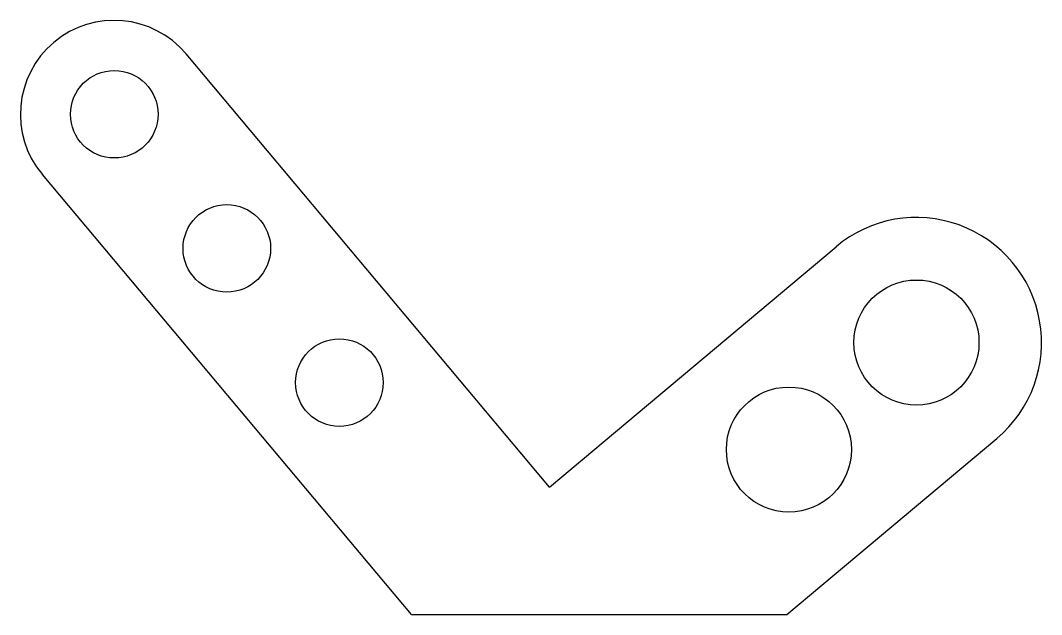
# Model space of a CAD drawing. Header units: millimetres. Extents: x 16.4 to 37.8, y 4.8 to 17.3.
import ezdxf

# ---------------------------------------------------------------- set-up
doc = ezdxf.new("R2010")
doc.units = ezdxf.units.MM
for name, color, linetype in [('Cercuri mari', 4, 'Continuous'), ('Cercuri mici', 2, 'Continuous'), ('Contur', 1, 'Continuous')]:
    doc.layers.add(name, color=color, linetype=linetype)

msp = doc.modelspace()

# ---------------------------------------------------------------- linework, layer by layer
at = {"layer": 'Cercuri mari'}
for centre in [(35.218, 10.56), (32.537, 8.31)]:
    msp.add_circle(centre, 1.314, dxfattribs=at)
at = {"layer": 'Cercuri mici'}
for centre in [(18.358, 15.358), (20.724, 12.538), (23.09, 9.718)]:
    msp.add_circle(centre, 0.92, dxfattribs=at)
at = {"layer": 'Contur'}
for p, q in [((27.507, 7.521), (19.868, 16.625)), ((24.608, 4.842), (16.848, 14.09)), ((27.507, 7.521), (33.529, 12.574)), ((32.494, 4.842), (36.908, 8.546)), ((24.608, 4.842), (32.494, 4.842))]:
    msp.add_line(p, q, dxfattribs=at)
for centre, radius, start, end in [((18.358, 15.358), 1.972, 40, 220), ((35.218, 10.56), 2.629, 310, 130)]:
    msp.add_arc(centre, radius, start, end, dxfattribs=at)

doc.saveas('drawing.dxf')
